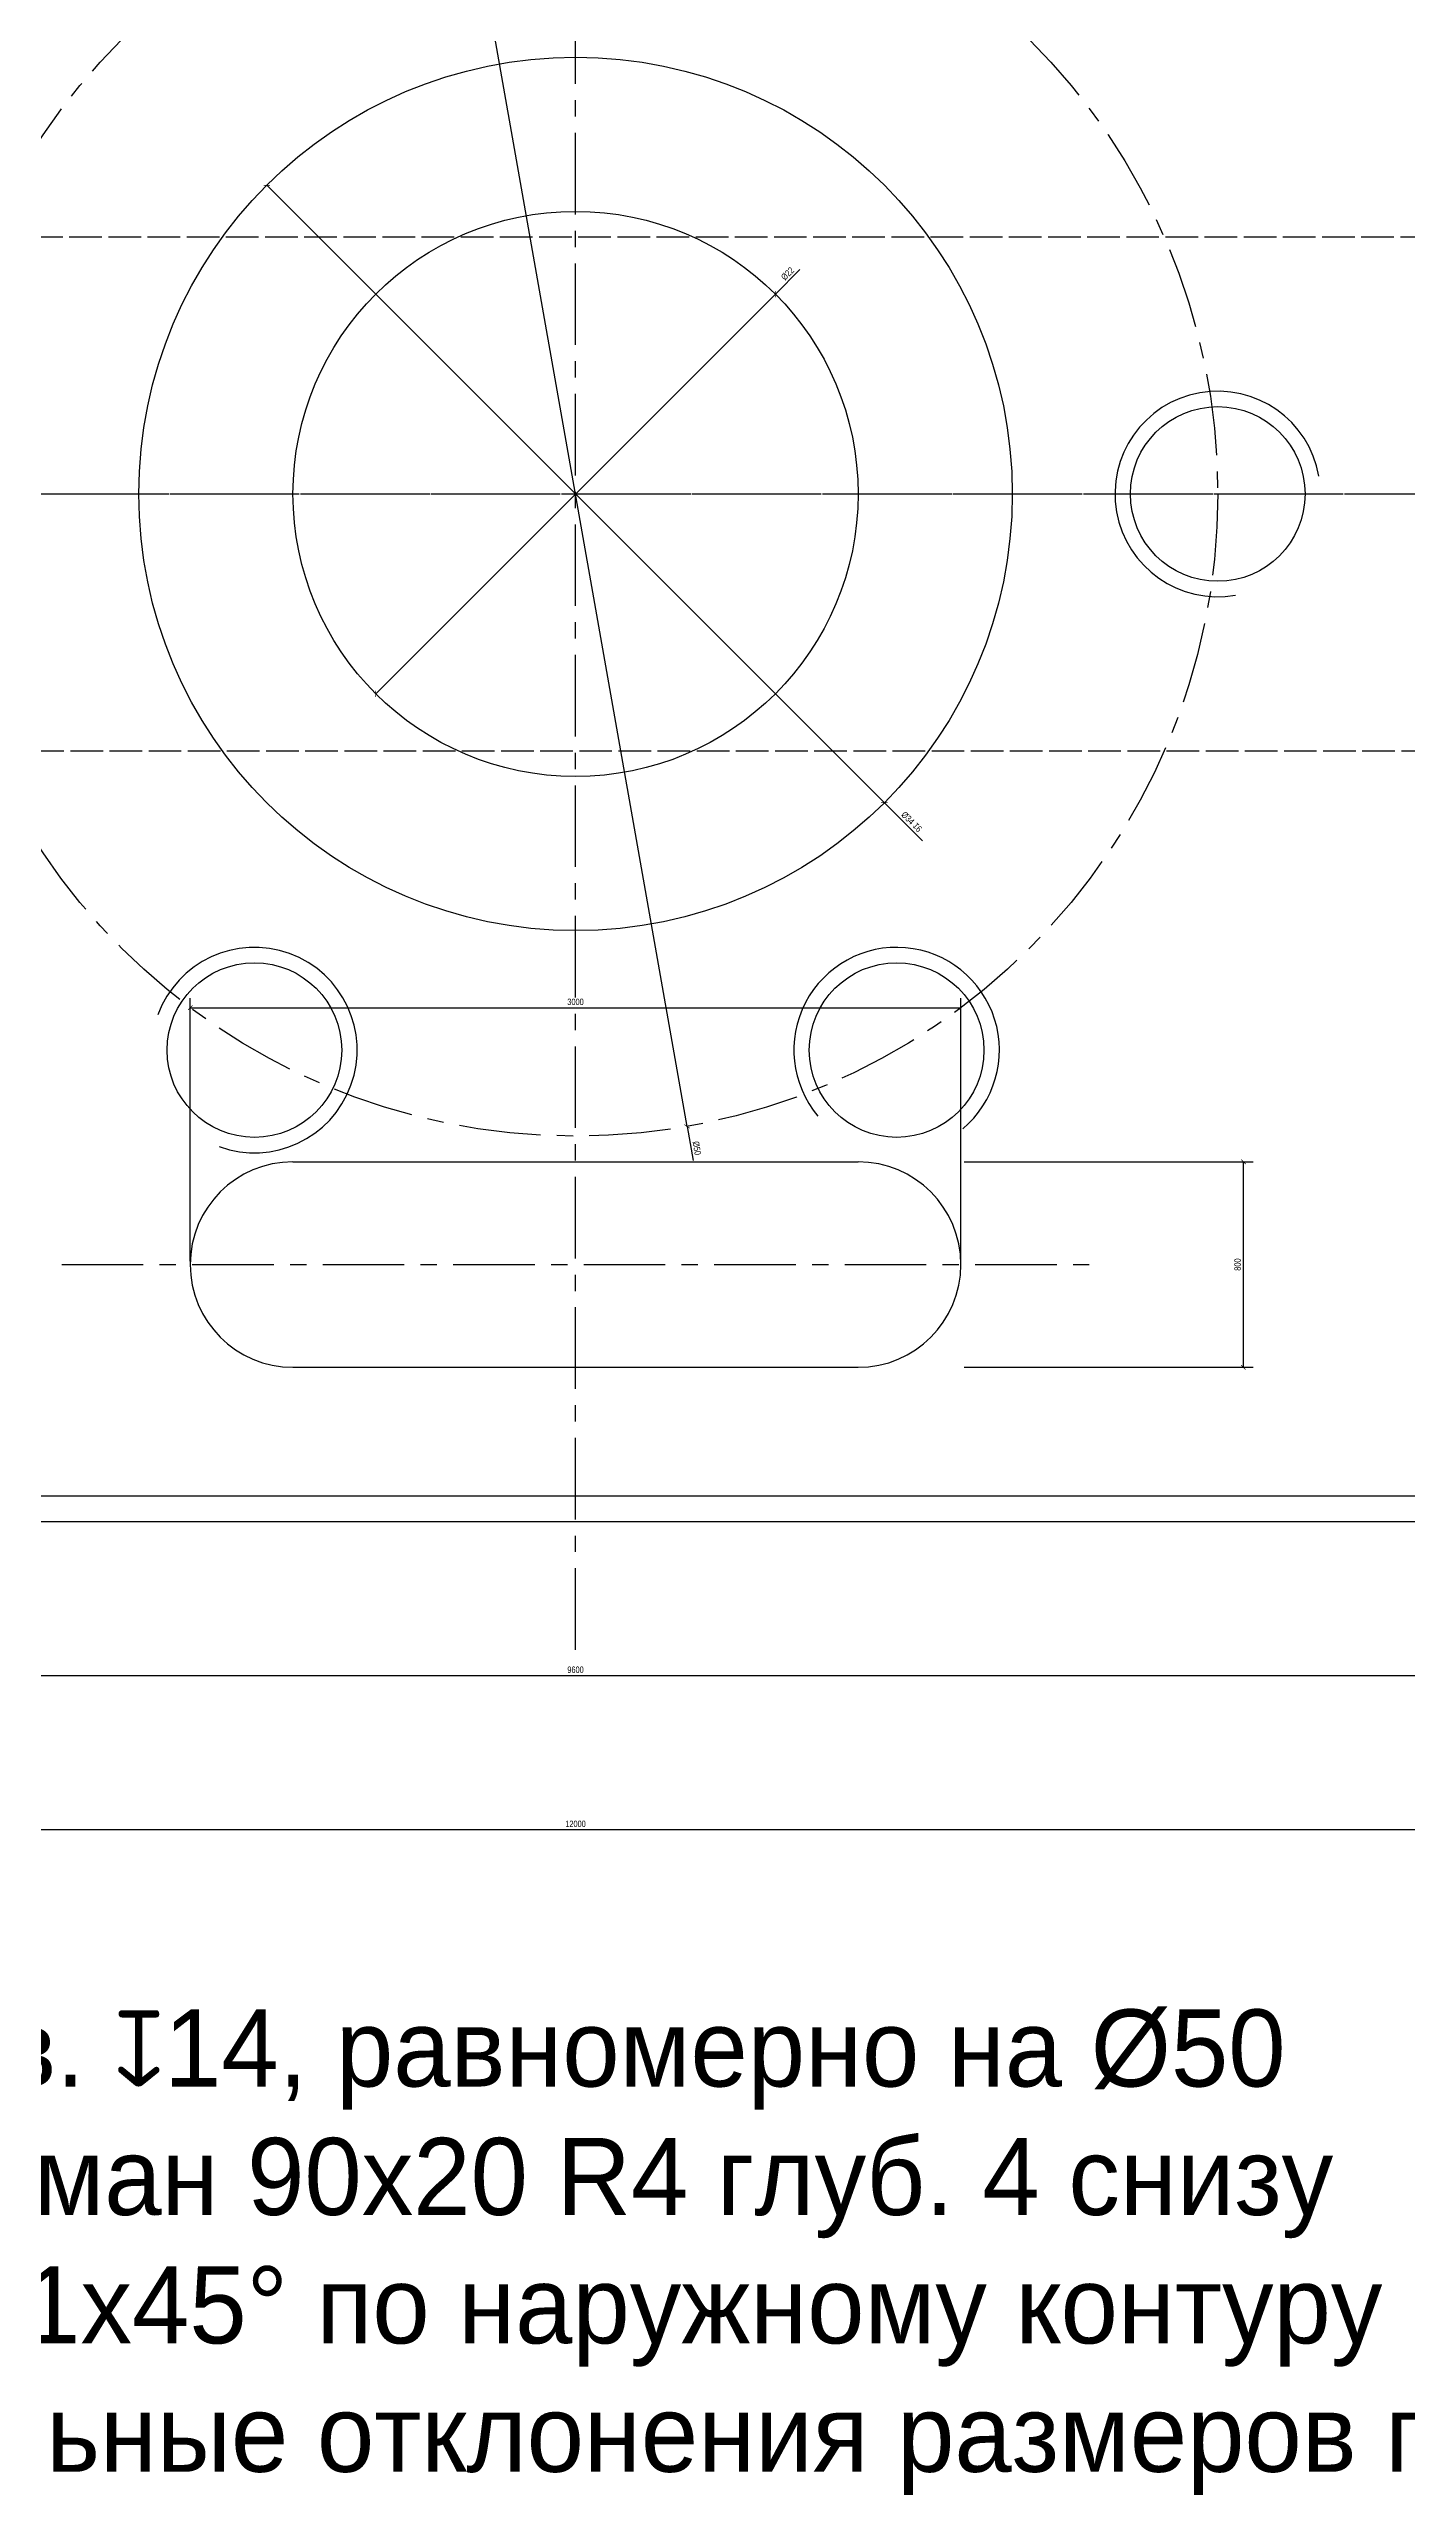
# Model space of a CAD drawing. Header units: millimetres. Extents: x -70 to 157, y -88 to 86.
# Drawn here: x -20.5 to 32.4, y -77.9 to 17.3 of the extents above; entities that cross this region are included whole.
import ezdxf

# ---------------------------------------------------------------- set-up
doc = ezdxf.new("R2010")
doc.units = ezdxf.units.MM
doc.linetypes.add('CENTER', pattern=[5.08, 3.175, -0.635, 0.635, -0.635])
doc.linetypes.add('DASHED', pattern=[1.524, 1.27, -0.254])
for name, color, linetype in [('CENTER', 3, 'CENTER'), ('DIM', 4, 'CONTINUOUS'), ('HIDDEN', 1, 'DASHED'), ('OUTLINE', 7, 'CONTINUOUS'), ('TEXT', 2, 'CONTINUOUS'), ('THIN', 8, 'CONTINUOUS')]:
    doc.layers.add(name, color=color, linetype=linetype)
doc.styles.add('OpenSansCondensed-Light', font='OpenSansCondensed-Light.ttf')
doc.dimstyles.new('EZDXF', dxfattribs={"dimtxt": 0.25, "dimasz": 0.175, "dimexe": 0.375, "dimexo": 0.125, "dimgap": 0.1, "dimtad": 1, "dimlfac": 100, "dimzin": 12, "dimdsep": 46, "dimtxsty": 'OpenSansCondensed-Light', "dimblk": 'ARCHTICK', "dimcen": 2.5, "dimazin": 3, "dimtfac": 0.5, "dimtmove": 2, "dimatfit": 3})

# ---------------------------------------------------------------- blocks, each defined once
blk = doc.blocks.new('_ARCHTICK')
at = {"color": 0, "linetype": 'BYBLOCK', "const_width": 0.15}
blk.add_lwpolyline([(-0.5, -0.5), (0.5, 0.5)], dxfattribs=at)

msp = doc.modelspace()

# ---------------------------------------------------------------- linework, layer by layer
at = {"layer": 'CENTER'}
for p, q in [((0, -45), (0, 45)), ((-66, 0), (66, 0)), ((-45, 0), (45, 0)), ((-20, -30), (20, -30))]:
    msp.add_line(p, q, dxfattribs=at)
msp.add_circle((0, 0), 25, dxfattribs=at)
at = {"layer": 'HIDDEN'}
for p, q in [((41, 10), (-41, 10)), ((-41, -10), (41, -10))]:
    msp.add_line(p, q, dxfattribs=at)
at = {"layer": 'OUTLINE'}
for p, q in [((-11, -26), (11, -26)), ((-11, -34), (11, -34)), ((-52, -40), (52, -40))]:
    msp.add_line(p, q, dxfattribs=at)
for centre, radius in [((0, 0), 17), ((0, 0), 11), ((25, 0), 3.4), ((-12.5, -21.65064), 3.4), ((12.5, -21.65064), 3.4)]:
    msp.add_circle(centre, radius, dxfattribs=at)
for centre, start, end in [((-11, -30), 90, 270), ((11, -30), 270, 90)]:
    msp.add_arc(centre, 4, start, end, dxfattribs=at)
at = {"layer": 'THIN'}
msp.add_line((-52, -39), (52, -39), dxfattribs=at)
for centre, start, end in [((25, 0), 10, 280), ((-12.5, -21.65064), 250, 520), ((12.5, -21.65064), 310, 580)]:
    msp.add_arc(centre, 4, start, end, dxfattribs=at)

# ---------------------------------------------------------------- texts
at = {"layer": 'TEXT'}
for s, p in [('6 отв. M8-6H ↧12, отв. ↧14, равномерно на %%c50', (-60, -62)), ('Паз 30x8 глуб. 5; карман 90x20 R4 глуб. 4 снизу', (-60, -67)), ('Неуказанные фаски 1x45%%d по наружному контуру', (-60, -72)), ('Неуказанные предельные отклонения размеров по ГОСТ 30893.1-m', (-60, -77))]:
    msp.add_text(s, height=3, dxfattribs=at).set_placement(p)

# ---------------------------------------------------------------- dimensions: what is measured, and where the dimension line sits
at = {"layer": 'DIM'}
for p1, p2, text in [((-4.3412, 24.62019), (4.3412, -24.62019), '%%c50'), ((-12.02082, 12.02082), (12.02082, -12.02082), '%%c34 ↧6'), ((-7.77817, -7.77817), (7.77817, 7.77817), '%%c22')]:
    msp.add_diameter_dim_2p(p1=p1, p2=p2, text=text, dimstyle='EZDXF', dxfattribs=at).render()
for base, p1, p2 in [((-15, -20), (-15, -30), (15, -30)), ((-48, -46), (-48, -28), (48, -28)), ((-60, -52), (-60, -32), (60, -32))]:
    msp.add_linear_dim(base=base, p1=p1, p2=p2, dimstyle='EZDXF', dxfattribs=at).render()
msp.add_linear_dim(base=(26, -34), p1=(15, -34), p2=(15, -26), angle=90, dimstyle='EZDXF', dxfattribs=at).render()

doc.saveas('drawing.dxf')
